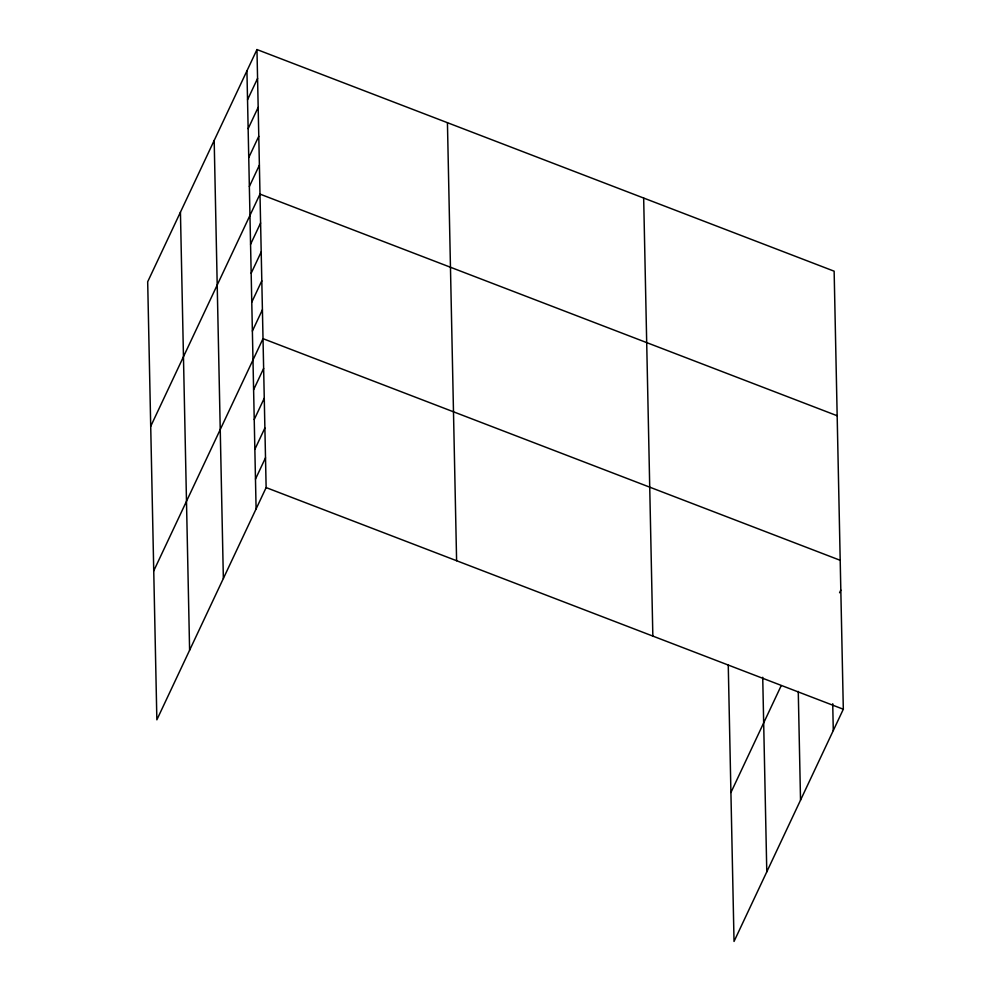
<?xml version="1.0" encoding="UTF-8"?>
<svg xmlns="http://www.w3.org/2000/svg" width="991" height="991" viewBox="0 0 991 991"><rect width="100%" height="100%" fill="white"/><g stroke="black" fill="none" stroke-linecap="round" stroke-linejoin="round"><path stroke-width="1.49" d="M256.966 49.55L147.684 281.766L156.863 719.813L266.133 487.584L256.966 49.55L834.137 271.187L843.316 709.234L734.034 941.45L728.249 664.701M247.539 99.769L257.561 78.462M248.146 128.681L258.168 107.375M248.753 157.594L258.775 136.287M249.36 186.506L259.382 165.187M150.719 426.316L259.989 194.1L837.172 415.749M250.562 244.319L260.596 223.012M251.169 273.231L261.203 251.925M251.776 302.144L261.797 280.837M252.383 331.056L262.404 309.749M153.741 570.878L263.011 338.662L840.195 560.299M253.609 389.748L263.631 368.441M254.229 419.54L264.263 398.233M254.86 449.319L264.882 428.013M255.48 479.111L265.501 457.805M730.924 792.515L781.193 685.685M839.563 592.754L840.814 590.091M266.133 487.584L843.316 709.234M832.725 703.734L833.282 730.54M798.263 691.421L800.53 800.146M762.723 677.274L766.786 871.845M643.667 198.051L652.846 636.086M447.436 122.698L456.603 560.733M246.932 70.857L256.099 508.903M214.18 140.462L223.359 578.496M180.436 212.173L189.603 650.207"/></g></svg>
